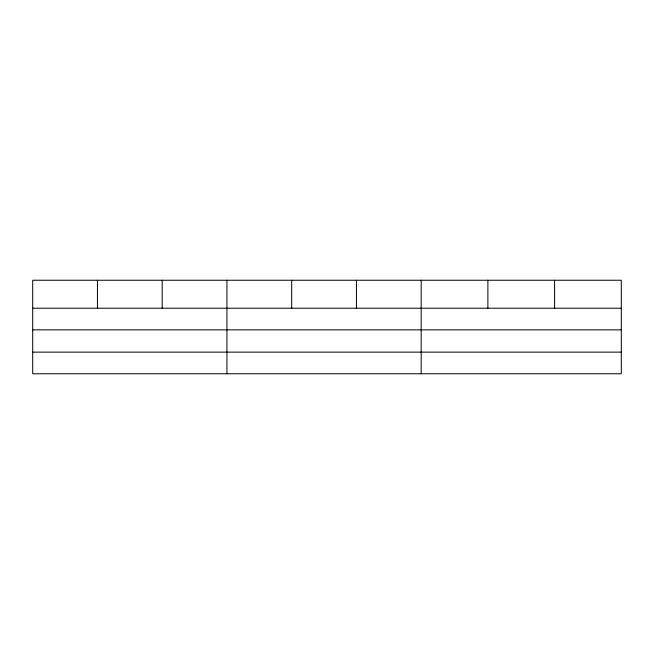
<?xml version="1.0" encoding="UTF-8"?>
<svg xmlns="http://www.w3.org/2000/svg" width="654" height="654" viewBox="0 0 654 654"><rect width="100%" height="100%" fill="white"/><g stroke="black" fill="none" stroke-linecap="round" stroke-linejoin="round"><path stroke-width="0.98" d="M621.3 329.853L621.3 280.239L32.7 280.239L32.7 373.761L621.3 373.761L621.3 329.853L32.7 329.853M32.7 308.222L621.3 308.222M32.7 352.13L621.3 352.13M554.592 280.239L554.592 308.222M487.884 280.239L487.884 308.222M421.176 280.239L421.176 373.761M356.43 280.239L356.43 308.222M291.684 280.239L291.684 308.222M226.938 280.239L226.938 373.761M162.192 280.239L162.192 308.222M97.446 280.239L97.446 308.222"/></g></svg>
